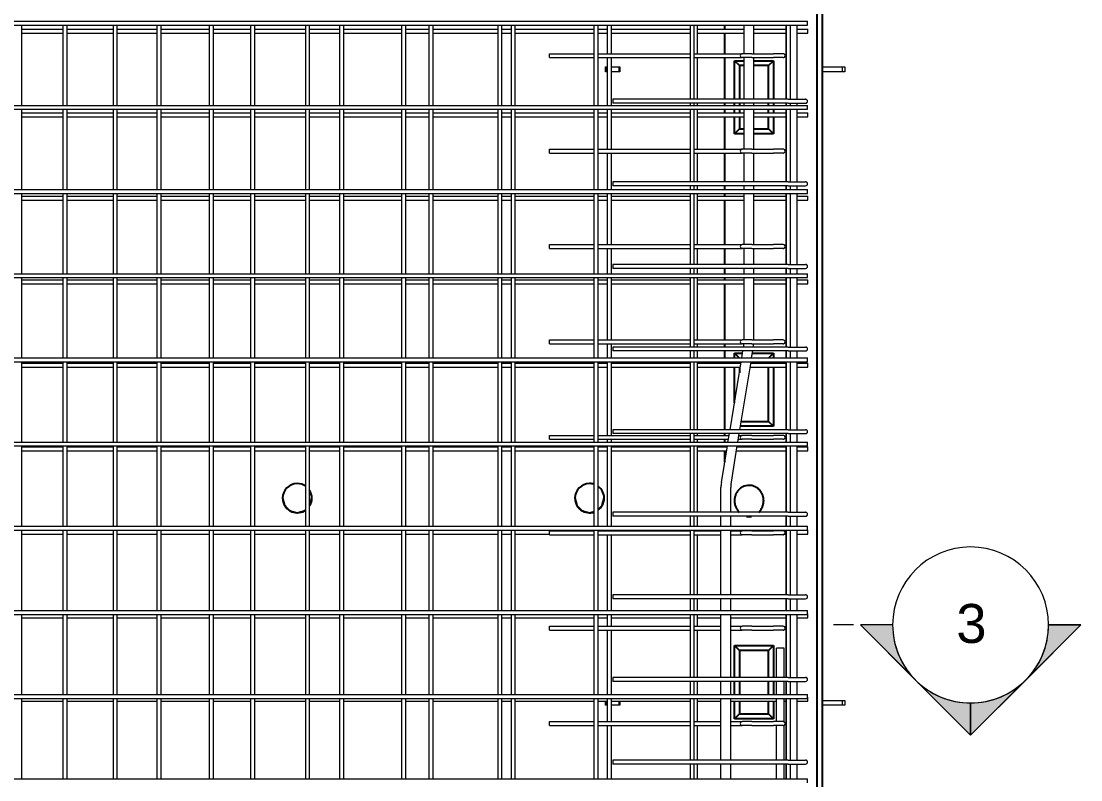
# Model space of a CAD drawing. Header units: millimetres. Extents: x 15382 to 36280, y -2060 to 13564.
# Drawn here: x 18820 to 20996, y -823 to 734 of the extents above; entities that cross this region are included whole.
import ezdxf

# ---------------------------------------------------------------- set-up
doc = ezdxf.new("R2010")
doc.units = ezdxf.units.MM
for name, color, linetype, lineweight in [('A-GENM', 13, 'Continuous', 18), ('A-WALL', 113, 'Continuous', 25), ('G-ANNO-SYMB', 111, 'Continuous', 9), ('S-RBAR', 171, 'Continuous', 18)]:
    doc.layers.add(name, color=color, linetype=linetype, lineweight=lineweight)
doc.styles.add('Arial', font='arial.ttf', dxfattribs={"height": 80})

# ---------------------------------------------------------------- blocks, each defined once
blk = doc.blocks.new('RR spread anchor face based - RR-SA-3_0-200-1726827-Elevation Front 1')
at = {"layer": 'A-GENM'}
for p, q in [((20464.6, -660), (20506.1, -660)), ((20506.1, -670), (20464.6, -670)), ((20506.1, -660), (20511.1, -660)), ((20506.1, -670), (20506.1, -660)), ((20511.1, -670), (20506.1, -670)), ((20511.1, -660), (20511.1, -670))]:
    blk.add_line(p, q, dxfattribs=at)
blk = doc.blocks.new('RR spread anchor face based - RR-SA-2_5-200-V2-Elevation Front 1')
at = {"layer": 'A-GENM'}
for p, q in [((20019.6, -670), (20019.6, -661.6)), ((20022.1, -670), (20019.6, -670)), ((20022.1, -661.6), (20022.1, -670)), ((20024.2, -670), (20022.1, -670)), ((20047.1, -670), (20032.2, -670)), ((20047.1, -661.6), (20047.1, -670)), ((20049.6, -670), (20047.1, -670)), ((20049.6, -661.6), (20049.6, -670))]:
    blk.add_line(p, q, dxfattribs=at)
blk = doc.blocks.new('RR spread anchor face based - RR-SA-2_5-200-V6-Elevation Front 1')
at = {"layer": 'A-GENM'}
for p, q in [((20019.6, 640), (20022.1, 640)), ((20019.6, 630), (20019.6, 640)), ((20022.1, 640), (20024.2, 640)), ((20022.1, 640), (20022.1, 630)), ((20032.2, 640), (20047.1, 640)), ((20047.1, 640), (20049.6, 640)), ((20047.1, 640), (20047.1, 630)), ((20049.6, 640), (20049.6, 630)), ((20022.1, 630), (20019.6, 630)), ((20024.2, 630), (20022.1, 630)), ((20047.1, 630), (20032.2, 630)), ((20049.6, 630), (20047.1, 630))]:
    blk.add_line(p, q, dxfattribs=at)
blk = doc.blocks.new('Detail View - M_Section Head - Filled SHOP DWG-1002450-Elevation Front 1')
at = {"layer": 'G-ANNO-SYMB'}
h = blk.add_hatch(color=256, dxfattribs=at)
edge = h.paths.add_edge_path()
edge.add_line((20543, 3794.8), (20609.3, 3794.8))
edge.add_arc((20769.3, 3794.8), 160, 180, 225)
edge.add_line((20656.2, 3681.7), (20543, 3794.8))
h = blk.add_hatch(color=256, dxfattribs=at)
edge = h.paths.add_edge_path()
edge.add_line((20995.6, 3794.8), (20882.4, 3681.7))
edge.add_arc((20769.3, 3794.8), 160, 315, 360)
edge.add_line((20929.3, 3794.8), (20995.6, 3794.8))
h = blk.add_hatch(color=256, dxfattribs=at)
edge = h.paths.add_edge_path()
edge.add_line((20769.3, 3568.5), (20656.2, 3681.7))
edge.add_arc((20769.3, 3794.8), 160, 225, 270)
edge.add_line((20769.3, 3634.8), (20769.3, 3568.5))
h = blk.add_hatch(color=256, dxfattribs=at)
edge = h.paths.add_edge_path()
edge.add_line((20769.3, 3568.5), (20769.3, 3634.8))
edge.add_arc((20769.3, 3794.8), 160, 270, 315)
edge.add_line((20882.4, 3681.7), (20769.3, 3568.5))
for p, q in [((20769.3, 3568.5), (20543, 3794.8)), ((20609.3, 3794.8), (20543, 3794.8)), ((20543, 3794.8), (20656.2, 3681.7)), ((20609.3, 3794.8), (20543, 3794.8)), ((20769.3, 3568.5), (20995.6, 3794.8)), ((20882.4, 3681.7), (20995.6, 3794.8)), ((20929.3, 3794.8), (20995.6, 3794.8)), ((20995.6, 3794.8), (20929.3, 3794.8)), ((20656.2, 3681.7), (20769.3, 3568.5)), ((20769.3, 3568.5), (20882.4, 3681.7)), ((20769.3, 3634.8), (20769.3, 3568.5)), ((20769.3, 3568.5), (20769.3, 3634.8))]:
    blk.add_line(p, q, dxfattribs=at)
for start, end in [(360, 180), (180, 360), (180, 225), (315, 0), (225, 270), (270, 315)]:
    blk.add_arc((20769.3, 3794.8), 160, start, end, dxfattribs=at)

msp = doc.modelspace()

# ---------------------------------------------------------------- linework, layer by layer
at = {"layer": 'A-WALL'}
for p, q in [((20454.6, -1395), (20454.6, 3700)), ((20464.6, 3700), (20464.6, -1395)), ((20264.6, 717.1), (20264.6, 725.7)), ((20264.6, 667), (20264.6, 709.1)), ((20264.6, 573.5), (20264.6, 659)), ((20284.6, 573.5), (20284.6, 652.5)), ((20284.6, 652.5), (20304.2, 652.5)), ((20294.6, 642.5), (20284.6, 652.5)), ((20294.6, 642.5), (20294.6, 573.5)), ((20304.2, 642.5), (20294.6, 642.5)), ((20324.2, 652.5), (20364.6, 652.5)), ((20354.6, 642.5), (20324.2, 642.5)), ((20354.6, 642.5), (20364.6, 652.5)), ((20354.6, 573.5), (20354.6, 642.5)), ((20364.6, 652.5), (20364.6, 573.5)), ((20264.6, 561), (20264.6, 565.5)), ((20264.6, 545.8), (20264.6, 553)), ((20284.6, 561), (20284.6, 565.5)), ((20284.6, 545.8), (20284.6, 553)), ((20294.6, 565.5), (20294.6, 561)), ((20294.6, 553), (20294.6, 545.8)), ((20354.6, 561), (20354.6, 565.5)), ((20354.6, 545.8), (20354.6, 553)), ((20364.6, 565.5), (20364.6, 561)), ((20364.6, 553), (20364.6, 545.8)), ((20264.6, 471.2), (20264.6, 537.8)), ((20284.6, 502.5), (20284.6, 537.8)), ((20294.6, 537.8), (20294.6, 512.5)), ((20354.6, 512.5), (20354.6, 537.8)), ((20364.6, 537.8), (20364.6, 502.5)), ((20284.6, 502.5), (20294.6, 512.5)), ((20304.2, 502.5), (20284.6, 502.5)), ((20294.6, 512.5), (20304.2, 512.5)), ((20324.2, 512.5), (20354.6, 512.5)), ((20364.6, 502.5), (20324.2, 502.5)), ((20354.6, 512.5), (20364.6, 502.5)), ((20264.6, 404), (20264.6, 463.2)), ((20264.6, 388.2), (20264.6, 396)), ((20264.6, 374.4), (20264.6, 380.2)), ((20264.6, 275.4), (20264.6, 366.4)), ((20264.6, 234.5), (20264.6, 267.4)), ((20264.6, 215.5), (20264.6, 226.5)), ((20264.6, 203.1), (20264.6, 207.5)), ((20264.6, 79.6), (20264.6, 195.1)), ((20264.6, 65), (20264.6, 71.6)), ((20264.6, 42.8), (20264.6, 57)), ((20284.6, 42.8), (20284.6, 52.5)), ((20284.6, 52.5), (20301.2, 52.5)), ((20294.3, 42.8), (20284.6, 52.5)), ((20321.5, 52.5), (20364.6, 52.5)), ((20354.9, 42.8), (20364.6, 52.5)), ((20364.6, 52.5), (20364.6, 42.8)), ((20264.6, 31.8), (20264.6, 34.8)), ((20264.6, -104.5), (20264.6, 23.8)), ((20284.6, 31.8), (20284.6, 34.8)), ((20284.6, -49.1), (20284.6, 23.8)), ((20294.6, 34.8), (20294.6, 31.8)), ((20294.6, 23.8), (20294.6, 11.9)), ((20354.6, 31.8), (20354.6, 34.8)), ((20354.6, -87.5), (20354.6, 23.8)), ((20364.6, 34.8), (20364.6, 31.8)), ((20364.6, 23.8), (20364.6, -97.5)), ((20364.6, -97.5), (20296.9, -97.5)), ((20298.5, -87.5), (20354.6, -87.5)), ((20354.6, -87.5), (20364.6, -97.5)), ((20264.6, -116.2), (20264.6, -112.5)), ((20264.6, -129.9), (20264.6, -124.2)), ((20264.6, -139.6), (20264.6, -137.9)), ((20264.6, -171.2), (20264.6, -147.6)), ((19987.1, -275), (19996.6, -272.4)), ((20284.6, -613), (20284.6, -547.5)), ((20284.6, -547.5), (20364.6, -547.5)), ((20294.6, -557.5), (20284.6, -547.5)), ((20294.6, -557.5), (20294.6, -613)), ((20354.6, -557.5), (20294.6, -557.5)), ((20354.6, -557.5), (20364.6, -547.5)), ((20354.6, -613), (20354.6, -557.5)), ((20364.6, -547.5), (20364.6, -613)), ((20284.6, -648.1), (20284.6, -621)), ((20294.6, -621), (20294.6, -648.1)), ((20354.6, -648.1), (20354.6, -621)), ((20364.6, -621), (20364.6, -648.1)), ((20284.6, -697.5), (20284.6, -661.6)), ((20294.6, -661.6), (20294.6, -687.5)), ((20354.6, -687.5), (20354.6, -661.6)), ((20364.6, -661.6), (20364.6, -697.5)), ((20284.6, -697.5), (20294.6, -687.5)), ((20294.6, -687.5), (20354.6, -687.5)), ((20354.6, -687.5), (20364.6, -697.5)), ((20364.6, -697.5), (20284.6, -697.5))]:
    msp.add_line(p, q, dxfattribs=at)
at = {"layer": 'A-WALL', "flags": 128}
for points in [[(19357.1, -245), (19361.1, -260), (19372.1, -271), (19387.1, -275)], [(19412.4, -260.6), (19413.1, -259.9), (19417.1, -245)], [(19957.1, -245), (19961.1, -260), (19972.1, -271), (19987.1, -275)], [(20004.6, -268.4), (20013.1, -259.9), (20017.1, -245)], [(19387.1, -275), (19402.1, -271), (19404.4, -268.7)]]:
    msp.add_lwpolyline(points, dxfattribs=at)
at = {"layer": 'A-WALL'}
for centre, start, end in [((19387.1, -245), 90, 180), ((19387.1, -245), 54.3783, 90), ((19987.1, -245), 90, 180), ((19987.1, -245), 71.25, 90), ((19387.1, -245), 360, 32.052), ((19987.1, -245), 0, 53.7872), ((19387.1, -245), 180.4246, 209.7233), ((19387.1, -245), 210.813, 239.6231), ((19387.1, -245), 327.948, 329.6241), ((19387.1, -245), 330.719, 359.5722), ((19987.1, -245), 180.4246, 209.7233), ((19987.1, -245), 210.813, 239.6231), ((19987.1, -245), 306.2128, 329.6241), ((19987.1, -245), 330.719, 359.5722), ((19387.1, -245), 241.0171, 269.268), ((19387.1, -245), 270.7209, 299.4239), ((19387.1, -245), 300.812, 305.6217), ((19987.1, -245), 241.0171, 269.268), ((19987.1, -245), 270.7209, 288.75)]:
    msp.add_arc(centre, 30, start, end, dxfattribs=at)
for points, knots in [([(20314.6, -218.8), (20309.9, -218.9), (20303.4, -220.4), (20296.6, -224.8), (20293.4, -227.8), (20291.1, -230.4), (20289.2, -233.3), (20287.1, -237.1), (20285.6, -241.5), (20284.8, -245.9), (20284.5, -249.3), (20284.6, -252.7), (20285.1, -256.7), (20286.3, -261.3), (20288.1, -265.5), (20289.9, -268.6), (20291.5, -270.9), (20293, -272.7), (20293.9, -273.7), (20294.3, -274.1)], [-1, -1, -1, -1, -0.8611111, -0.7916667, -0.7569444, -0.7222222, -0.6875, -0.6527778, -0.5833333, -0.5486111, -0.5138889, -0.4791667, -0.4444444, -0.3888889, -0.3333333, -0.3055556, -0.2777778, -0.25, -0.233501, -0.233501, -0.233501, -0.233501]), ([(20334.8, -274.1), (20335.1, -273.9), (20336, -272.9), (20337.7, -270.9), (20339.6, -268), (20341.7, -264.1), (20343.3, -259.8), (20344.2, -255.4), (20344.6, -252), (20344.6, -248.6), (20344.3, -245.5), (20343.7, -242.6), (20343, -240), (20342.1, -237.4), (20340.9, -235), (20339.6, -232.7), (20338, -230.4), (20336.2, -228.3), (20334.3, -226.5), (20332.3, -224.8), (20329.2, -222.7), (20325.2, -220.6), (20320.1, -219.2), (20316.5, -218.8), (20314.6, -218.8)], [-0.766499, -0.766499, -0.766499, -0.766499, -0.7569444, -0.7222222, -0.6875, -0.6527778, -0.5833333, -0.5486111, -0.5138889, -0.4791667, -0.4444444, -0.4166667, -0.3888889, -0.3611111, -0.3333333, -0.3055556, -0.2777778, -0.25, -0.2222222, -0.1944444, -0.1666667, -0.1111111, -0.0555556, 0, 0, 0, 0])]:
    msp.add_open_spline(points, degree=3, knots=knots, dxfattribs=at)
for points in [[(20309.4, -282.5), (20311, -282.8), (20312.8, -283), (20314.6, -283)], [(20314.6, -283), (20316.4, -283), (20318.1, -282.8), (20319.8, -282.5)]]:
    msp.add_open_spline(points, degree=3, dxfattribs=at)
at = {"layer": 'G-ANNO-SYMB'}
msp.add_line((20529.3, -505.2), (20487.6, -505.2), dxfattribs=at)
at = {"layer": 'S-RBAR'}
for p, q in [((18380.1, 733.7), (20434.6, 733.7)), ((18380.1, 725.7), (20434.6, 725.7)), ((18821.7, 561), (18821.7, 725.7)), ((18906.7, 561), (18906.7, 725.7)), ((18914.7, 561), (18914.7, 725.7)), ((19009.6, 561), (19009.6, 725.7)), ((19017.6, 561), (19017.6, 725.7)), ((19099.8, 561), (19099.8, 725.7)), ((19107.8, 561), (19107.8, 725.7)), ((19207, 561), (19207, 725.7)), ((19215, 561), (19215, 725.7)), ((19291.7, 561), (19291.7, 725.7)), ((19299.7, 561), (19299.7, 725.7)), ((19404.4, 561), (19404.4, 725.7)), ((19412.4, 561), (19412.4, 725.7)), ((19474.8, 561), (19474.8, 725.7)), ((19482.8, 561), (19482.8, 725.7)), ((19601.8, 561), (19601.8, 725.7)), ((19609.8, 561), (19609.8, 725.7)), ((19657.9, 561), (19657.9, 725.7)), ((19665.9, 561), (19665.9, 725.7)), ((19799.2, 561), (19799.2, 725.7)), ((19807.2, 561), (19807.2, 725.7)), ((19826.7, 561), (19826.7, 725.7)), ((19834.7, 561), (19834.7, 725.7)), ((19996.6, 561), (19996.6, 725.7)), ((20004.6, 561), (20004.6, 725.7)), ((20024.2, 667), (20024.2, 725.7)), ((20032.2, 667), (20032.2, 725.7)), ((20194.1, 573.5), (20194.1, 725.7)), ((20202.1, 573.5), (20202.1, 725.7)), ((20209, 667), (20209, 725.7)), ((20304.2, 667), (20304.2, 725.7)), ((20324.2, 667), (20324.2, 725.7)), ((20390.4, 573.5), (20390.4, 725.7)), ((20391.5, 573.5), (20391.5, 725.7)), ((20399.5, 573.5), (20399.5, 725.7)), ((20413.2, 573.5), (20413.2, 725.7)), ((20434.6, 725.7), (20434.6, 733.7)), ((18821.7, 717.1), (18906.7, 717.1)), ((18821.7, 709.1), (18906.7, 709.1)), ((18914.7, 717.1), (19009.6, 717.1)), ((18914.7, 709.1), (19009.6, 709.1)), ((19017.6, 717.1), (19099.8, 717.1)), ((19017.6, 709.1), (19099.8, 709.1)), ((19107.8, 717.1), (19207, 717.1)), ((19107.8, 709.1), (19207, 709.1)), ((19215, 717.1), (19291.7, 717.1)), ((19215, 709.1), (19291.7, 709.1)), ((19299.7, 717.1), (19404.4, 717.1)), ((19299.7, 709.1), (19404.4, 709.1)), ((19412.4, 717.1), (19474.8, 717.1)), ((19412.4, 709.1), (19474.8, 709.1)), ((19482.8, 717.1), (19601.8, 717.1)), ((19482.8, 709.1), (19601.8, 709.1)), ((19609.8, 717.1), (19657.9, 717.1)), ((19609.8, 709.1), (19657.9, 709.1)), ((19665.9, 717.1), (19799.2, 717.1)), ((19665.9, 709.1), (19799.2, 709.1)), ((19807.2, 717.1), (19826.7, 717.1)), ((19807.2, 709.1), (19826.7, 709.1)), ((19834.7, 717.1), (19996.6, 717.1)), ((19834.7, 709.1), (19996.6, 709.1)), ((20004.6, 717.1), (20024.2, 717.1)), ((20004.6, 709.1), (20024.2, 709.1)), ((20032.2, 717.1), (20194.1, 717.1)), ((20032.2, 709.1), (20194.1, 709.1)), ((20209, 717.1), (20304.2, 717.1)), ((20209, 709.1), (20304.2, 709.1)), ((20324.2, 717.1), (20390.4, 717.1)), ((20324.2, 709.1), (20390.4, 709.1)), ((20413.2, 717.1), (20435.5, 717.1)), ((20413.2, 709.1), (20435.5, 709.1)), ((20435.5, 709.1), (20435.5, 717.1)), ((19904.6, 667), (19996.6, 667)), ((19904.6, 659), (19904.6, 667)), ((19904.6, 659), (19996.6, 659)), ((20004.6, 667), (20194.1, 667)), ((20004.6, 659), (20194.1, 659)), ((20024.2, 561), (20024.2, 659)), ((20032.2, 561), (20032.2, 659)), ((20202.1, 667), (20280.6, 667)), ((20202.1, 659), (20280.6, 659)), ((20209, 573.5), (20209, 659)), ((20280.6, 667), (20300.6, 667)), ((20280.6, 659), (20300.6, 659)), ((20320.6, 667), (20300.6, 667)), ((20320.6, 659), (20300.6, 659)), ((20304.2, 573.5), (20304.2, 659)), ((20320.6, 667), (20364.6, 667)), ((20320.6, 659), (20364.6, 659)), ((20324.2, 573.5), (20324.2, 659)), ((20384.6, 667), (20364.6, 667)), ((20384.6, 659), (20364.6, 659)), ((20394.6, 573.5), (20034.6, 573.5)), ((20034.6, 573.5), (20034.6, 565.5)), ((20394.6, 573.5), (20430.6, 573.5)), ((18380.1, 561), (20434.6, 561)), ((18380.1, 553), (20434.6, 553)), ((18821.7, 388.2), (18821.7, 553)), ((18821.7, 545.8), (18906.7, 545.8)), ((18906.7, 388.2), (18906.7, 553)), ((18914.7, 388.2), (18914.7, 553)), ((18914.7, 545.8), (19009.6, 545.8)), ((19009.6, 388.2), (19009.6, 553)), ((19017.6, 388.2), (19017.6, 553)), ((19017.6, 545.8), (19099.8, 545.8)), ((19099.8, 388.2), (19099.8, 553)), ((19107.8, 388.2), (19107.8, 553)), ((19107.8, 545.8), (19207, 545.8)), ((19207, 388.2), (19207, 553)), ((19215, 388.2), (19215, 553)), ((19215, 545.8), (19291.7, 545.8)), ((19291.7, 388.2), (19291.7, 553)), ((19299.7, 388.2), (19299.7, 553)), ((19299.7, 545.8), (19404.4, 545.8)), ((19404.4, 388.2), (19404.4, 553)), ((19412.4, 388.2), (19412.4, 553)), ((19412.4, 545.8), (19474.8, 545.8)), ((19474.8, 388.2), (19474.8, 553)), ((19482.8, 388.2), (19482.8, 553)), ((19482.8, 545.8), (19601.8, 545.8)), ((19601.8, 388.2), (19601.8, 553)), ((19609.8, 388.2), (19609.8, 553)), ((19609.8, 545.8), (19657.9, 545.8)), ((19657.9, 388.2), (19657.9, 553)), ((19665.9, 388.2), (19665.9, 553)), ((19665.9, 545.8), (19799.2, 545.8)), ((19799.2, 388.2), (19799.2, 553)), ((19807.2, 388.2), (19807.2, 553)), ((19807.2, 545.8), (19826.7, 545.8)), ((19826.7, 388.2), (19826.7, 553)), ((19834.7, 388.2), (19834.7, 553)), ((19834.7, 545.8), (19996.6, 545.8)), ((19996.6, 388.2), (19996.6, 553)), ((20004.6, 388.2), (20004.6, 553)), ((20004.6, 545.8), (20024.2, 545.8)), ((20024.2, 471.2), (20024.2, 553)), ((20032.2, 471.2), (20032.2, 553)), ((20032.2, 545.8), (20194.1, 545.8)), ((20394.6, 565.5), (20034.6, 565.5)), ((20194.1, 561), (20194.1, 565.5)), ((20194.1, 404), (20194.1, 553)), ((20202.1, 561), (20202.1, 565.5)), ((20202.1, 404), (20202.1, 553)), ((20209, 561), (20209, 565.5)), ((20209, 471.2), (20209, 553)), ((20209, 545.8), (20304.2, 545.8)), ((20304.2, 561), (20304.2, 565.5)), ((20304.2, 471.2), (20304.2, 553)), ((20324.2, 561), (20324.2, 565.5)), ((20324.2, 471.2), (20324.2, 553)), ((20324.2, 545.8), (20390.4, 545.8)), ((20390.4, 561), (20390.4, 565.5)), ((20390.4, 404), (20390.4, 553)), ((20391.5, 561), (20391.5, 565.5)), ((20391.5, 404), (20391.5, 553)), ((20394.6, 565.5), (20430.6, 565.5)), ((20399.5, 561), (20399.5, 565.5)), ((20399.5, 404), (20399.5, 553)), ((20413.2, 561), (20413.2, 565.5)), ((20413.2, 404), (20413.2, 553)), ((20413.2, 545.8), (20435.5, 545.8)), ((20434.6, 553), (20434.6, 561)), ((20435.5, 537.8), (20435.5, 545.8)), ((18821.7, 537.8), (18906.7, 537.8)), ((18914.7, 537.8), (19009.6, 537.8)), ((19017.6, 537.8), (19099.8, 537.8)), ((19107.8, 537.8), (19207, 537.8)), ((19215, 537.8), (19291.7, 537.8)), ((19299.7, 537.8), (19404.4, 537.8)), ((19412.4, 537.8), (19474.8, 537.8)), ((19482.8, 537.8), (19601.8, 537.8)), ((19609.8, 537.8), (19657.9, 537.8)), ((19665.9, 537.8), (19799.2, 537.8)), ((19807.2, 537.8), (19826.7, 537.8)), ((19834.7, 537.8), (19996.6, 537.8)), ((20004.6, 537.8), (20024.2, 537.8)), ((20032.2, 537.8), (20194.1, 537.8)), ((20209, 537.8), (20304.2, 537.8)), ((20324.2, 537.8), (20390.4, 537.8)), ((20413.2, 537.8), (20435.5, 537.8)), ((19904.6, 471.2), (19996.6, 471.2)), ((19904.6, 463.2), (19904.6, 471.2)), ((19904.6, 463.2), (19996.6, 463.2)), ((20004.6, 471.2), (20194.1, 471.2)), ((20004.6, 463.2), (20194.1, 463.2)), ((20024.2, 388.2), (20024.2, 463.2)), ((20032.2, 388.2), (20032.2, 463.2)), ((20202.1, 471.2), (20280.6, 471.2)), ((20202.1, 463.2), (20280.6, 463.2)), ((20209, 404), (20209, 463.2)), ((20280.6, 471.2), (20300.6, 471.2)), ((20280.6, 463.2), (20300.6, 463.2)), ((20320.6, 471.2), (20300.6, 471.2)), ((20320.6, 463.2), (20300.6, 463.2)), ((20304.2, 404), (20304.2, 463.2)), ((20320.6, 471.2), (20364.6, 471.2)), ((20320.6, 463.2), (20364.6, 463.2)), ((20324.2, 404), (20324.2, 463.2)), ((20384.6, 471.2), (20364.6, 471.2)), ((20384.6, 463.2), (20364.6, 463.2)), ((20394.6, 404), (20034.6, 404)), ((20034.6, 404), (20034.6, 396)), ((20394.6, 396), (20034.6, 396)), ((20194.1, 388.2), (20194.1, 396)), ((20202.1, 388.2), (20202.1, 396)), ((20209, 388.2), (20209, 396)), ((20304.2, 388.2), (20304.2, 396)), ((20324.2, 388.2), (20324.2, 396)), ((20390.4, 388.2), (20390.4, 396)), ((20391.5, 388.2), (20391.5, 396)), ((20394.6, 404), (20430.6, 404)), ((20394.6, 396), (20430.6, 396)), ((20399.5, 388.2), (20399.5, 396)), ((20413.2, 388.2), (20413.2, 396)), ((18380.1, 388.2), (20434.6, 388.2)), ((18380.1, 380.2), (20434.6, 380.2)), ((18821.7, 215.5), (18821.7, 380.2)), ((18821.7, 374.4), (18906.7, 374.4)), ((18906.7, 215.5), (18906.7, 380.2)), ((18914.7, 215.5), (18914.7, 380.2)), ((18914.7, 374.4), (19009.6, 374.4)), ((19009.6, 215.5), (19009.6, 380.2)), ((19017.6, 215.5), (19017.6, 380.2)), ((19017.6, 374.4), (19099.8, 374.4)), ((19099.8, 215.5), (19099.8, 380.2)), ((19107.8, 215.5), (19107.8, 380.2)), ((19107.8, 374.4), (19207, 374.4)), ((19207, 215.5), (19207, 380.2)), ((19215, 215.5), (19215, 380.2)), ((19215, 374.4), (19291.7, 374.4)), ((19291.7, 215.5), (19291.7, 380.2)), ((19299.7, 215.5), (19299.7, 380.2)), ((19299.7, 374.4), (19404.4, 374.4)), ((19404.4, 215.5), (19404.4, 380.2)), ((19412.4, 215.5), (19412.4, 380.2)), ((19412.4, 374.4), (19474.8, 374.4)), ((19474.8, 215.5), (19474.8, 380.2)), ((19482.8, 215.5), (19482.8, 380.2)), ((19482.8, 374.4), (19601.8, 374.4)), ((19601.8, 215.5), (19601.8, 380.2)), ((19609.8, 215.5), (19609.8, 380.2)), ((19609.8, 374.4), (19657.9, 374.4)), ((19657.9, 215.5), (19657.9, 380.2)), ((19665.9, 215.5), (19665.9, 380.2)), ((19665.9, 374.4), (19799.2, 374.4)), ((19799.2, 215.5), (19799.2, 380.2)), ((19807.2, 215.5), (19807.2, 380.2)), ((19807.2, 374.4), (19826.7, 374.4)), ((19826.7, 215.5), (19826.7, 380.2)), ((19834.7, 215.5), (19834.7, 380.2)), ((19834.7, 374.4), (19996.6, 374.4)), ((19996.6, 215.5), (19996.6, 380.2)), ((20004.6, 215.5), (20004.6, 380.2)), ((20004.6, 374.4), (20024.2, 374.4)), ((20024.2, 275.4), (20024.2, 380.2)), ((20032.2, 275.4), (20032.2, 380.2)), ((20032.2, 374.4), (20194.1, 374.4)), ((20194.1, 234.5), (20194.1, 380.2)), ((20202.1, 234.5), (20202.1, 380.2)), ((20209, 275.4), (20209, 380.2)), ((20209, 374.4), (20304.2, 374.4)), ((20304.2, 275.4), (20304.2, 380.2)), ((20324.2, 275.4), (20324.2, 380.2)), ((20324.2, 374.4), (20390.4, 374.4)), ((20390.4, 234.5), (20390.4, 380.2)), ((20391.5, 234.5), (20391.5, 380.2)), ((20399.5, 234.5), (20399.5, 380.2)), ((20413.2, 234.5), (20413.2, 380.2)), ((20413.2, 374.4), (20435.5, 374.4)), ((20434.6, 380.2), (20434.6, 388.2)), ((20435.5, 366.4), (20435.5, 374.4)), ((18821.7, 366.4), (18906.7, 366.4)), ((18914.7, 366.4), (19009.6, 366.4)), ((19017.6, 366.4), (19099.8, 366.4)), ((19107.8, 366.4), (19207, 366.4)), ((19215, 366.4), (19291.7, 366.4)), ((19299.7, 366.4), (19404.4, 366.4)), ((19412.4, 366.4), (19474.8, 366.4)), ((19482.8, 366.4), (19601.8, 366.4)), ((19609.8, 366.4), (19657.9, 366.4)), ((19665.9, 366.4), (19799.2, 366.4)), ((19807.2, 366.4), (19826.7, 366.4)), ((19834.7, 366.4), (19996.6, 366.4)), ((20004.6, 366.4), (20024.2, 366.4)), ((20032.2, 366.4), (20194.1, 366.4)), ((20209, 366.4), (20304.2, 366.4)), ((20324.2, 366.4), (20390.4, 366.4)), ((20413.2, 366.4), (20435.5, 366.4)), ((19904.6, 275.4), (19996.6, 275.4)), ((19904.6, 267.4), (19904.6, 275.4)), ((19904.6, 267.4), (19996.6, 267.4)), ((20004.6, 275.4), (20194.1, 275.4)), ((20004.6, 267.4), (20194.1, 267.4)), ((20024.2, 215.5), (20024.2, 267.4)), ((20032.2, 215.5), (20032.2, 267.4)), ((20202.1, 275.4), (20280.6, 275.4)), ((20202.1, 267.4), (20280.6, 267.4)), ((20209, 234.5), (20209, 267.4)), ((20280.6, 275.4), (20300.6, 275.4)), ((20280.6, 267.4), (20300.6, 267.4)), ((20320.6, 275.4), (20300.6, 275.4)), ((20320.6, 267.4), (20300.6, 267.4)), ((20304.2, 234.5), (20304.2, 267.4)), ((20320.6, 275.4), (20364.6, 275.4)), ((20320.6, 267.4), (20364.6, 267.4)), ((20324.2, 234.5), (20324.2, 267.4)), ((20384.6, 275.4), (20364.6, 275.4)), ((20384.6, 267.4), (20364.6, 267.4)), ((20394.6, 234.5), (20034.6, 234.5)), ((20034.6, 234.5), (20034.6, 226.5)), ((20394.6, 226.5), (20034.6, 226.5)), ((20194.1, 215.5), (20194.1, 226.5)), ((20202.1, 215.5), (20202.1, 226.5)), ((20209, 215.5), (20209, 226.5)), ((20304.2, 215.5), (20304.2, 226.5)), ((20324.2, 215.5), (20324.2, 226.5)), ((20390.4, 215.5), (20390.4, 226.5)), ((20391.5, 215.5), (20391.5, 226.5)), ((20394.6, 234.5), (20430.6, 234.5)), ((20394.6, 226.5), (20430.6, 226.5)), ((20399.5, 215.5), (20399.5, 226.5)), ((20413.2, 215.5), (20413.2, 226.5)), ((18380.1, 215.5), (20434.6, 215.5)), ((18380.1, 207.5), (20434.6, 207.5)), ((18821.7, 42.8), (18821.7, 207.5)), ((18821.7, 203.1), (18906.7, 203.1)), ((18906.7, 42.8), (18906.7, 207.5)), ((18914.7, 42.8), (18914.7, 207.5)), ((18914.7, 203.1), (19009.6, 203.1)), ((19009.6, 42.8), (19009.6, 207.5)), ((19017.6, 42.8), (19017.6, 207.5)), ((19017.6, 203.1), (19099.8, 203.1)), ((19099.8, 42.8), (19099.8, 207.5)), ((19107.8, 42.8), (19107.8, 207.5)), ((19107.8, 203.1), (19207, 203.1)), ((19207, 42.8), (19207, 207.5)), ((19215, 42.8), (19215, 207.5)), ((19215, 203.1), (19291.7, 203.1)), ((19291.7, 42.8), (19291.7, 207.5)), ((19299.7, 42.8), (19299.7, 207.5)), ((19299.7, 203.1), (19404.4, 203.1)), ((19404.4, 42.8), (19404.4, 207.5)), ((19412.4, 42.8), (19412.4, 207.5)), ((19412.4, 203.1), (19474.8, 203.1)), ((19474.8, 42.8), (19474.8, 207.5)), ((19482.8, 42.8), (19482.8, 207.5)), ((19482.8, 203.1), (19601.8, 203.1)), ((19601.8, 42.8), (19601.8, 207.5)), ((19609.8, 42.8), (19609.8, 207.5)), ((19609.8, 203.1), (19657.9, 203.1)), ((19657.9, 42.8), (19657.9, 207.5)), ((19665.9, 42.8), (19665.9, 207.5)), ((19665.9, 203.1), (19799.2, 203.1)), ((19799.2, 42.8), (19799.2, 207.5)), ((19807.2, 42.8), (19807.2, 207.5)), ((19807.2, 203.1), (19826.7, 203.1)), ((19826.7, 42.8), (19826.7, 207.5)), ((19834.7, 42.8), (19834.7, 207.5)), ((19834.7, 203.1), (19996.6, 203.1)), ((19996.6, 42.8), (19996.6, 207.5)), ((20004.6, 42.8), (20004.6, 207.5)), ((20004.6, 203.1), (20024.2, 203.1)), ((20024.2, 79.6), (20024.2, 207.5)), ((20032.2, 79.6), (20032.2, 207.5)), ((20032.2, 203.1), (20194.1, 203.1)), ((20194.1, 65), (20194.1, 207.5)), ((20202.1, 65), (20202.1, 207.5)), ((20209, 79.6), (20209, 207.5)), ((20209, 203.1), (20304.2, 203.1)), ((20304.2, 79.6), (20304.2, 207.5)), ((20324.2, 79.6), (20324.2, 207.5)), ((20324.2, 203.1), (20390.4, 203.1)), ((20390.4, 65), (20390.4, 207.5)), ((20391.5, 65), (20391.5, 207.5)), ((20399.5, 65), (20399.5, 207.5)), ((20413.2, 65), (20413.2, 207.5)), ((20413.2, 203.1), (20435.5, 203.1)), ((20434.6, 207.5), (20434.6, 215.5)), ((20435.5, 195.1), (20435.5, 203.1)), ((18821.7, 195.1), (18906.7, 195.1)), ((18914.7, 195.1), (19009.6, 195.1)), ((19017.6, 195.1), (19099.8, 195.1)), ((19107.8, 195.1), (19207, 195.1)), ((19215, 195.1), (19291.7, 195.1)), ((19299.7, 195.1), (19404.4, 195.1)), ((19412.4, 195.1), (19474.8, 195.1)), ((19482.8, 195.1), (19601.8, 195.1)), ((19609.8, 195.1), (19657.9, 195.1)), ((19665.9, 195.1), (19799.2, 195.1)), ((19807.2, 195.1), (19826.7, 195.1)), ((19834.7, 195.1), (19996.6, 195.1)), ((20004.6, 195.1), (20024.2, 195.1)), ((20032.2, 195.1), (20194.1, 195.1)), ((20209, 195.1), (20304.2, 195.1)), ((20324.2, 195.1), (20390.4, 195.1)), ((20413.2, 195.1), (20435.5, 195.1)), ((19904.6, 79.6), (19996.6, 79.6)), ((19904.6, 71.6), (19904.6, 79.6)), ((19904.6, 71.6), (19996.6, 71.6)), ((20004.6, 79.6), (20194.1, 79.6)), ((20004.6, 71.6), (20194.1, 71.6)), ((20024.2, 42.8), (20024.2, 71.6)), ((20032.2, 42.8), (20032.2, 71.6)), ((20202.1, 79.6), (20280.6, 79.6)), ((20202.1, 71.6), (20280.6, 71.6)), ((20209, 65), (20209, 71.6)), ((20280.6, 79.6), (20300.6, 79.6)), ((20280.6, 71.6), (20300.6, 71.6)), ((20320.6, 79.6), (20300.6, 79.6)), ((20320.6, 71.6), (20300.6, 71.6)), ((20303.3, 65), (20303.6, 66.9)), ((20320.6, 79.6), (20364.6, 79.6)), ((20320.6, 71.6), (20364.6, 71.6)), ((20384.6, 79.6), (20364.6, 79.6)), ((20384.6, 71.6), (20364.6, 71.6)), ((20394.6, 65), (20034.6, 65)), ((20034.6, 65), (20034.6, 57)), ((20394.6, 57), (20034.6, 57)), ((20194.1, 42.8), (20194.1, 57)), ((20202.1, 42.8), (20202.1, 57)), ((20209, 42.8), (20209, 57)), ((20299.6, 42.8), (20302, 57)), ((20319.9, 42.8), (20322.2, 57)), ((20390.4, 42.8), (20390.4, 57)), ((20391.5, 42.8), (20391.5, 57)), ((20394.6, 65), (20430.6, 65)), ((20394.6, 57), (20430.6, 57)), ((20399.5, 42.8), (20399.5, 57)), ((20413.2, 42.8), (20413.2, 57)), ((18380.1, 42.8), (20434.6, 42.8)), ((18380.1, 34.8), (20434.6, 34.8)), ((18821.7, -129.9), (18821.7, 34.8)), ((18821.7, 31.8), (18906.7, 31.8)), ((18821.7, 23.8), (18906.7, 23.8)), ((18906.7, -129.9), (18906.7, 34.8)), ((18914.7, -129.9), (18914.7, 34.8)), ((18914.7, 31.8), (19009.6, 31.8)), ((18914.7, 23.8), (19009.6, 23.8)), ((19009.6, -129.9), (19009.6, 34.8)), ((19017.6, -129.9), (19017.6, 34.8)), ((19017.6, 31.8), (19099.8, 31.8)), ((19017.6, 23.8), (19099.8, 23.8)), ((19099.8, -129.9), (19099.8, 34.8)), ((19107.8, -129.9), (19107.8, 34.8)), ((19107.8, 31.8), (19207, 31.8)), ((19107.8, 23.8), (19207, 23.8)), ((19207, -129.9), (19207, 34.8)), ((19215, -129.9), (19215, 34.8)), ((19215, 31.8), (19291.7, 31.8)), ((19215, 23.8), (19291.7, 23.8)), ((19291.7, -129.9), (19291.7, 34.8)), ((19299.7, -129.9), (19299.7, 34.8)), ((19299.7, 31.8), (19404.4, 31.8)), ((19299.7, 23.8), (19404.4, 23.8)), ((19404.4, -129.9), (19404.4, 34.8)), ((19412.4, -129.9), (19412.4, 34.8)), ((19412.4, 31.8), (19474.8, 31.8)), ((19412.4, 23.8), (19474.8, 23.8)), ((19474.8, -129.9), (19474.8, 34.8)), ((19482.8, -129.9), (19482.8, 34.8)), ((19482.8, 31.8), (19601.8, 31.8)), ((19482.8, 23.8), (19601.8, 23.8)), ((19601.8, -129.9), (19601.8, 34.8)), ((19609.8, -129.9), (19609.8, 34.8)), ((19609.8, 31.8), (19657.9, 31.8)), ((19609.8, 23.8), (19657.9, 23.8)), ((19657.9, -129.9), (19657.9, 34.8)), ((19665.9, -129.9), (19665.9, 34.8)), ((19665.9, 31.8), (19799.2, 31.8)), ((19665.9, 23.8), (19799.2, 23.8)), ((19799.2, -129.9), (19799.2, 34.8)), ((19807.2, -129.9), (19807.2, 34.8)), ((19807.2, 31.8), (19826.7, 31.8)), ((19807.2, 23.8), (19826.7, 23.8)), ((19826.7, -129.9), (19826.7, 34.8)), ((19834.7, -129.9), (19834.7, 34.8)), ((19834.7, 31.8), (19996.6, 31.8)), ((19834.7, 23.8), (19996.6, 23.8)), ((19996.6, -129.9), (19996.6, 34.8)), ((20004.6, -129.9), (20004.6, 34.8)), ((20004.6, 31.8), (20024.2, 31.8)), ((20004.6, 23.8), (20024.2, 23.8)), ((20024.2, -116.2), (20024.2, 34.8)), ((20032.2, -116.2), (20032.2, 34.8)), ((20032.2, 31.8), (20194.1, 31.8)), ((20032.2, 23.8), (20194.1, 23.8)), ((20194.1, -104.5), (20194.1, 34.8)), ((20202.1, -104.5), (20202.1, 34.8)), ((20209, -104.5), (20209, 34.8)), ((20209, 31.8), (20297.8, 31.8)), ((20209, 23.8), (20296.5, 23.8)), ((20275.5, -104.5), (20298.3, 34.8)), ((20295.8, -104.5), (20318.6, 34.8)), ((20316.8, 23.8), (20390.4, 23.8)), ((20318.1, 31.8), (20390.4, 31.8)), ((20390.4, -104.5), (20390.4, 34.8)), ((20391.5, -104.5), (20391.5, 34.8)), ((20399.5, -104.5), (20399.5, 34.8)), ((20413.2, -104.5), (20413.2, 34.8)), ((20413.2, 31.8), (20435.5, 31.8)), ((20413.2, 23.8), (20435.5, 23.8)), ((20434.6, 34.8), (20434.6, 42.8)), ((20435.5, 23.8), (20435.5, 31.8)), ((20394.6, -104.5), (20034.6, -104.5)), ((20034.6, -104.5), (20034.6, -112.5)), ((20394.6, -104.5), (20430.6, -104.5)), ((18380.1, -129.9), (20434.6, -129.9)), ((19904.6, -116.2), (19996.6, -116.2)), ((19904.6, -124.2), (19904.6, -116.2)), ((19904.6, -124.2), (19996.6, -124.2)), ((20004.6, -116.2), (20194.1, -116.2)), ((20004.6, -124.2), (20194.1, -124.2)), ((20024.2, -129.9), (20024.2, -124.2)), ((20032.2, -129.9), (20032.2, -124.2)), ((20394.6, -112.5), (20034.6, -112.5)), ((20194.1, -129.9), (20194.1, -112.5)), ((20202.1, -129.9), (20202.1, -112.5)), ((20202.1, -116.2), (20273.6, -116.2)), ((20202.1, -124.2), (20272.3, -124.2)), ((20209, -116.2), (20209, -112.5)), ((20209, -129.9), (20209, -124.2)), ((20271.3, -129.9), (20274.2, -112.5)), ((20291.6, -129.9), (20294.5, -112.5)), ((20292.9, -124.2), (20300.6, -124.2)), ((20294, -116.2), (20300.6, -116.2)), ((20320.6, -116.2), (20300.6, -116.2)), ((20320.6, -124.2), (20300.6, -124.2)), ((20320.6, -116.2), (20364.6, -116.2)), ((20320.6, -124.2), (20364.6, -124.2)), ((20384.6, -116.2), (20364.6, -116.2)), ((20384.6, -124.2), (20364.6, -124.2)), ((20390.4, -129.9), (20390.4, -112.5)), ((20391.5, -129.9), (20391.5, -112.5)), ((20394.6, -112.5), (20430.6, -112.5)), ((20399.5, -129.9), (20399.5, -112.5)), ((20413.2, -129.9), (20413.2, -112.5)), ((20434.6, -137.9), (20434.6, -129.9)), ((18380.1, -137.9), (20434.6, -137.9)), ((18821.7, -302.7), (18821.7, -137.9)), ((18821.7, -139.6), (18906.7, -139.6)), ((18821.7, -147.6), (18906.7, -147.6)), ((18906.7, -302.7), (18906.7, -137.9)), ((18914.7, -302.7), (18914.7, -137.9)), ((18914.7, -139.6), (19009.6, -139.6)), ((18914.7, -147.6), (19009.6, -147.6)), ((19009.6, -302.7), (19009.6, -137.9)), ((19017.6, -302.7), (19017.6, -137.9)), ((19017.6, -139.6), (19099.8, -139.6)), ((19017.6, -147.6), (19099.8, -147.6)), ((19099.8, -302.7), (19099.8, -137.9)), ((19107.8, -302.7), (19107.8, -137.9)), ((19107.8, -139.6), (19207, -139.6)), ((19107.8, -147.6), (19207, -147.6)), ((19207, -302.7), (19207, -137.9)), ((19215, -302.7), (19215, -137.9)), ((19215, -139.6), (19291.7, -139.6)), ((19215, -147.6), (19291.7, -147.6)), ((19291.7, -302.7), (19291.7, -137.9)), ((19299.7, -302.7), (19299.7, -137.9)), ((19299.7, -139.6), (19404.4, -139.6)), ((19299.7, -147.6), (19404.4, -147.6)), ((19404.4, -302.7), (19404.4, -137.9)), ((19412.4, -302.7), (19412.4, -137.9)), ((19412.4, -139.6), (19474.8, -139.6)), ((19412.4, -147.6), (19474.8, -147.6)), ((19474.8, -302.7), (19474.8, -137.9)), ((19482.8, -302.7), (19482.8, -137.9)), ((19482.8, -139.6), (19601.8, -139.6)), ((19482.8, -147.6), (19601.8, -147.6)), ((19601.8, -302.7), (19601.8, -137.9)), ((19609.8, -302.7), (19609.8, -137.9)), ((19609.8, -139.6), (19657.9, -139.6)), ((19609.8, -147.6), (19657.9, -147.6)), ((19657.9, -302.7), (19657.9, -137.9)), ((19665.9, -302.7), (19665.9, -137.9)), ((19665.9, -139.6), (19799.2, -139.6)), ((19665.9, -147.6), (19799.2, -147.6)), ((19799.2, -302.7), (19799.2, -137.9)), ((19807.2, -302.7), (19807.2, -137.9)), ((19807.2, -139.6), (19826.7, -139.6)), ((19807.2, -147.6), (19826.7, -147.6)), ((19826.7, -302.7), (19826.7, -137.9)), ((19834.7, -302.7), (19834.7, -137.9)), ((19834.7, -139.6), (19996.6, -139.6)), ((19834.7, -147.6), (19996.6, -147.6)), ((19996.6, -302.7), (19996.6, -137.9)), ((20004.6, -302.7), (20004.6, -137.9)), ((20004.6, -139.6), (20024.2, -139.6)), ((20004.6, -147.6), (20024.2, -147.6)), ((20024.2, -302.7), (20024.2, -137.9)), ((20032.2, -302.7), (20032.2, -137.9)), ((20032.2, -139.6), (20194.1, -139.6)), ((20032.2, -147.6), (20194.1, -147.6)), ((20194.1, -274), (20194.1, -137.9)), ((20202.1, -274), (20202.1, -137.9)), ((20209, -274), (20209, -137.9)), ((20209, -139.6), (20269.7, -139.6)), ((20209, -147.6), (20268.4, -147.6)), ((20257.7, -212.8), (20270, -137.9)), ((20277.5, -216.1), (20290.3, -137.9)), ((20288.7, -147.6), (20390.4, -147.6)), ((20290, -139.6), (20390.4, -139.6)), ((20390.4, -274), (20390.4, -137.9)), ((20391.5, -274), (20391.5, -137.9)), ((20399.5, -274), (20399.5, -137.9)), ((20413.2, -274), (20413.2, -137.9)), ((20413.2, -139.6), (20435.5, -139.6)), ((20413.2, -147.6), (20435.5, -147.6)), ((20435.5, -147.6), (20435.5, -139.6)), ((20256.9, -274), (20256.9, -223.3)), ((20276.9, -274), (20276.9, -223.3)), ((20394.6, -274), (20034.6, -274)), ((20034.6, -274), (20034.6, -282)), ((20394.6, -282), (20034.6, -282)), ((20194.1, -302.7), (20194.1, -282)), ((20202.1, -302.7), (20202.1, -282)), ((20209, -302.7), (20209, -282)), ((20256.9, -302.7), (20256.9, -282)), ((20276.9, -302.7), (20276.9, -282)), ((20390.4, -302.7), (20390.4, -282)), ((20391.5, -302.7), (20391.5, -282)), ((20394.6, -274), (20430.6, -274)), ((20394.6, -282), (20430.6, -282)), ((20399.5, -302.7), (20399.5, -282)), ((20413.2, -302.7), (20413.2, -282)), ((18380.1, -302.7), (20434.6, -302.7)), ((20434.6, -310.7), (20434.6, -302.7)), ((18380.1, -310.7), (20434.6, -310.7)), ((18821.7, -475.4), (18821.7, -310.7)), ((18821.7, -310.9), (18906.7, -310.9)), ((18821.7, -318.9), (18906.7, -318.9)), ((18906.7, -475.4), (18906.7, -310.7)), ((18914.7, -475.4), (18914.7, -310.7)), ((18914.7, -310.9), (19009.6, -310.9)), ((18914.7, -318.9), (19009.6, -318.9)), ((19009.6, -475.4), (19009.6, -310.7)), ((19017.6, -475.4), (19017.6, -310.7)), ((19017.6, -310.9), (19099.8, -310.9)), ((19017.6, -318.9), (19099.8, -318.9)), ((19099.8, -475.4), (19099.8, -310.7)), ((19107.8, -475.4), (19107.8, -310.7)), ((19107.8, -310.9), (19207, -310.9)), ((19107.8, -318.9), (19207, -318.9)), ((19207, -475.4), (19207, -310.7)), ((19215, -475.4), (19215, -310.7)), ((19215, -310.9), (19291.7, -310.9)), ((19215, -318.9), (19291.7, -318.9)), ((19291.7, -475.4), (19291.7, -310.7)), ((19299.7, -475.4), (19299.7, -310.7)), ((19299.7, -310.9), (19404.4, -310.9)), ((19299.7, -318.9), (19404.4, -318.9)), ((19404.4, -475.4), (19404.4, -310.7)), ((19412.4, -475.4), (19412.4, -310.7)), ((19412.4, -310.9), (19474.8, -310.9)), ((19412.4, -318.9), (19474.8, -318.9)), ((19474.8, -475.4), (19474.8, -310.7)), ((19482.8, -475.4), (19482.8, -310.7)), ((19482.8, -310.9), (19601.8, -310.9)), ((19482.8, -318.9), (19601.8, -318.9)), ((19601.8, -475.4), (19601.8, -310.7)), ((19609.8, -475.4), (19609.8, -310.7)), ((19609.8, -310.9), (19657.9, -310.9)), ((19609.8, -318.9), (19657.9, -318.9)), ((19657.9, -475.4), (19657.9, -310.7)), ((19665.9, -475.4), (19665.9, -310.7)), ((19665.9, -310.9), (19799.2, -310.9)), ((19665.9, -318.9), (19799.2, -318.9)), ((19799.2, -475.4), (19799.2, -310.7)), ((19807.2, -475.4), (19807.2, -310.7)), ((19807.2, -310.9), (19826.7, -310.9)), ((19807.2, -318.9), (19826.7, -318.9)), ((19826.7, -475.4), (19826.7, -310.7)), ((19834.7, -475.4), (19834.7, -310.7)), ((19834.7, -310.9), (19996.6, -310.9)), ((19834.7, -318.9), (19904.6, -318.9)), ((19904.6, -312), (19996.6, -312)), ((19904.6, -320), (19904.6, -312)), ((19904.6, -320), (19996.6, -320)), ((19996.6, -475.4), (19996.6, -310.7)), ((20004.6, -475.4), (20004.6, -310.7)), ((20004.6, -310.9), (20024.2, -310.9)), ((20004.6, -312), (20194.1, -312)), ((20004.6, -320), (20194.1, -320)), ((20024.2, -312), (20024.2, -310.7)), ((20024.2, -475.4), (20024.2, -320)), ((20032.2, -312), (20032.2, -310.7)), ((20032.2, -310.9), (20194.1, -310.9)), ((20032.2, -475.4), (20032.2, -320)), ((20194.1, -443.5), (20194.1, -310.7)), ((20202.1, -443.5), (20202.1, -310.7)), ((20202.1, -312), (20256.9, -312)), ((20202.1, -320), (20256.9, -320)), ((20209, -312), (20209, -310.7)), ((20209, -310.9), (20256.9, -310.9)), ((20209, -443.5), (20209, -320)), ((20256.9, -443.5), (20256.9, -310.7)), ((20276.9, -443.5), (20276.9, -310.7)), ((20276.9, -310.9), (20390.4, -310.9)), ((20276.9, -312), (20280.6, -312)), ((20276.9, -320), (20280.6, -320)), ((20280.6, -312), (20300.6, -312)), ((20280.6, -320), (20300.6, -320)), ((20320.6, -312), (20300.6, -312)), ((20320.6, -320), (20300.6, -320)), ((20320.6, -312), (20364.6, -312)), ((20320.6, -320), (20364.6, -320)), ((20384.6, -312), (20364.6, -312)), ((20384.6, -320), (20364.6, -320)), ((20384.6, -318.9), (20385.5, -318.9)), ((20387, -318.9), (20390.4, -318.9)), ((20390.4, -443.5), (20390.4, -310.7)), ((20391.5, -443.5), (20391.5, -310.7)), ((20399.5, -443.5), (20399.5, -310.7)), ((20413.2, -443.5), (20413.2, -310.7)), ((20413.2, -310.9), (20435.5, -310.9)), ((20413.2, -318.9), (20435.5, -318.9)), ((20435.5, -318.9), (20435.5, -310.9)), ((20394.6, -443.5), (20034.6, -443.5)), ((20034.6, -443.5), (20034.6, -451.5)), ((20394.6, -451.5), (20034.6, -451.5)), ((20194.1, -475.4), (20194.1, -451.5)), ((20202.1, -475.4), (20202.1, -451.5)), ((20209, -475.4), (20209, -451.5)), ((20256.9, -475.4), (20256.9, -451.5)), ((20276.9, -475.4), (20276.9, -451.5)), ((20390.4, -475.4), (20390.4, -451.5)), ((20391.5, -475.4), (20391.5, -451.5)), ((20394.6, -443.5), (20430.6, -443.5)), ((20394.6, -451.5), (20430.6, -451.5)), ((20399.5, -475.4), (20399.5, -451.5)), ((20413.2, -475.4), (20413.2, -451.5)), ((18380.1, -475.4), (20434.6, -475.4)), ((20434.6, -483.4), (20434.6, -475.4)), ((18380.1, -483.4), (20434.6, -483.4)), ((18821.7, -648.1), (18821.7, -483.4)), ((18821.7, -490.3), (18906.7, -490.3)), ((18906.7, -648.1), (18906.7, -483.4)), ((18914.7, -648.1), (18914.7, -483.4)), ((18914.7, -490.3), (19009.6, -490.3)), ((19009.6, -648.1), (19009.6, -483.4)), ((19017.6, -648.1), (19017.6, -483.4)), ((19017.6, -490.3), (19099.8, -490.3)), ((19099.8, -648.1), (19099.8, -483.4)), ((19107.8, -648.1), (19107.8, -483.4)), ((19107.8, -490.3), (19207, -490.3)), ((19207, -648.1), (19207, -483.4)), ((19215, -648.1), (19215, -483.4)), ((19215, -490.3), (19291.7, -490.3)), ((19291.7, -648.1), (19291.7, -483.4)), ((19299.7, -648.1), (19299.7, -483.4)), ((19299.7, -490.3), (19404.4, -490.3)), ((19404.4, -648.1), (19404.4, -483.4)), ((19412.4, -648.1), (19412.4, -483.4)), ((19412.4, -490.3), (19474.8, -490.3)), ((19474.8, -648.1), (19474.8, -483.4)), ((19482.8, -648.1), (19482.8, -483.4)), ((19482.8, -490.3), (19601.8, -490.3)), ((19601.8, -648.1), (19601.8, -483.4)), ((19609.8, -648.1), (19609.8, -483.4)), ((19609.8, -490.3), (19657.9, -490.3)), ((19657.9, -648.1), (19657.9, -483.4)), ((19665.9, -648.1), (19665.9, -483.4)), ((19665.9, -490.3), (19799.2, -490.3)), ((19799.2, -648.1), (19799.2, -483.4)), ((19807.2, -648.1), (19807.2, -483.4)), ((19807.2, -490.3), (19826.7, -490.3)), ((19826.7, -648.1), (19826.7, -483.4)), ((19834.7, -648.1), (19834.7, -483.4)), ((19834.7, -490.3), (19996.6, -490.3)), ((19996.6, -648.1), (19996.6, -483.4)), ((20004.6, -648.1), (20004.6, -483.4)), ((20004.6, -490.3), (20024.2, -490.3)), ((20024.2, -507.8), (20024.2, -483.4)), ((20032.2, -507.8), (20032.2, -483.4)), ((20032.2, -490.3), (20194.1, -490.3)), ((20194.1, -613), (20194.1, -483.4)), ((20202.1, -613), (20202.1, -483.4)), ((20209, -507.8), (20209, -483.4)), ((20209, -490.3), (20256.9, -490.3)), ((20256.9, -613), (20256.9, -483.4)), ((20276.9, -613), (20276.9, -483.4)), ((20276.9, -490.3), (20390.4, -490.3)), ((20390.4, -613), (20390.4, -483.4)), ((20391.5, -613), (20391.5, -483.4)), ((20399.5, -613), (20399.5, -483.4)), ((20413.2, -613), (20413.2, -483.4)), ((20413.2, -490.3), (20435.5, -490.3)), ((20434.6, -482.3), (20435.5, -482.3)), ((20435.5, -490.3), (20435.5, -482.3)), ((19904.6, -507.8), (19996.6, -507.8)), ((19904.6, -515.8), (19904.6, -507.8)), ((19904.6, -515.8), (19996.6, -515.8)), ((20004.6, -507.8), (20194.1, -507.8)), ((20004.6, -515.8), (20194.1, -515.8)), ((20024.2, -648.1), (20024.2, -515.8)), ((20032.2, -648.1), (20032.2, -515.8)), ((20202.1, -507.8), (20256.9, -507.8)), ((20202.1, -515.8), (20256.9, -515.8)), ((20209, -613), (20209, -515.8)), ((20276.9, -507.8), (20280.6, -507.8)), ((20276.9, -515.8), (20280.6, -515.8)), ((20280.6, -507.8), (20300.6, -507.8)), ((20280.6, -515.8), (20300.6, -515.8)), ((20320.6, -507.8), (20300.6, -507.8)), ((20320.6, -515.8), (20300.6, -515.8)), ((20320.6, -507.8), (20364.6, -507.8)), ((20320.6, -515.8), (20364.6, -515.8)), ((20384.6, -507.8), (20364.6, -507.8)), ((20384.6, -515.8), (20364.6, -515.8)), ((20386.9, -552.5), (20370.9, -552.5)), ((20370.9, -613), (20370.9, -552.5)), ((20386.9, -613), (20386.9, -552.5)), ((20394.6, -613), (20034.6, -613)), ((20034.6, -613), (20034.6, -621)), ((20394.6, -621), (20034.6, -621)), ((20194.1, -648.1), (20194.1, -621)), ((20202.1, -648.1), (20202.1, -621)), ((20209, -648.1), (20209, -621)), ((20256.9, -648.1), (20256.9, -621)), ((20276.9, -648.1), (20276.9, -621)), ((20370.9, -648.1), (20370.9, -621)), ((20386.9, -648.1), (20386.9, -621)), ((20390.4, -648.1), (20390.4, -621)), ((20391.5, -648.1), (20391.5, -621)), ((20394.6, -613), (20430.6, -613)), ((20394.6, -621), (20430.6, -621)), ((20399.5, -648.1), (20399.5, -621)), ((20413.2, -648.1), (20413.2, -621)), ((18380.1, -648.1), (20434.6, -648.1)), ((20434.6, -656.1), (20434.6, -648.1)), ((18380.1, -656.1), (20434.6, -656.1)), ((18821.7, -820.8), (18821.7, -656.1)), ((18821.7, -661.6), (18906.7, -661.6)), ((18906.7, -820.8), (18906.7, -656.1)), ((18914.7, -820.8), (18914.7, -656.1)), ((18914.7, -661.6), (19009.6, -661.6)), ((19009.6, -820.8), (19009.6, -656.1)), ((19017.6, -820.8), (19017.6, -656.1)), ((19017.6, -661.6), (19099.8, -661.6)), ((19099.8, -820.8), (19099.8, -656.1)), ((19107.8, -820.8), (19107.8, -656.1)), ((19107.8, -661.6), (19207, -661.6)), ((19207, -820.8), (19207, -656.1)), ((19215, -820.8), (19215, -656.1)), ((19215, -661.6), (19291.7, -661.6)), ((19291.7, -820.8), (19291.7, -656.1)), ((19299.7, -820.8), (19299.7, -656.1)), ((19299.7, -661.6), (19404.4, -661.6)), ((19404.4, -820.8), (19404.4, -656.1)), ((19412.4, -820.8), (19412.4, -656.1)), ((19412.4, -661.6), (19474.8, -661.6)), ((19474.8, -820.8), (19474.8, -656.1)), ((19482.8, -820.8), (19482.8, -656.1)), ((19482.8, -661.6), (19601.8, -661.6)), ((19601.8, -820.8), (19601.8, -656.1)), ((19609.8, -820.8), (19609.8, -656.1)), ((19609.8, -661.6), (19657.9, -661.6)), ((19657.9, -820.8), (19657.9, -656.1)), ((19665.9, -820.8), (19665.9, -656.1)), ((19665.9, -661.6), (19799.2, -661.6)), ((19799.2, -820.8), (19799.2, -656.1)), ((19807.2, -820.8), (19807.2, -656.1)), ((19807.2, -661.6), (19826.7, -661.6)), ((19826.7, -820.8), (19826.7, -656.1)), ((19834.7, -820.8), (19834.7, -656.1)), ((19834.7, -661.6), (19996.6, -661.6)), ((19996.6, -820.8), (19996.6, -656.1)), ((20004.6, -820.8), (20004.6, -656.1)), ((20004.6, -661.6), (20024.2, -661.6)), ((20024.2, -703.6), (20024.2, -656.1)), ((20032.2, -703.6), (20032.2, -656.1)), ((20032.2, -661.6), (20194.1, -661.6)), ((20194.1, -782.5), (20194.1, -656.1)), ((20202.1, -782.5), (20202.1, -656.1)), ((20209, -703.6), (20209, -656.1)), ((20209, -661.6), (20256.9, -661.6)), ((20256.9, -782.5), (20256.9, -656.1)), ((20276.9, -782.5), (20276.9, -656.1)), ((20276.9, -661.6), (20370.9, -661.6)), ((20370.9, -703.6), (20370.9, -656.1)), ((20386.9, -704.5), (20386.9, -656.1)), ((20386.9, -661.6), (20390.4, -661.6)), ((20390.4, -782.5), (20390.4, -656.1)), ((20391.5, -782.5), (20391.5, -656.1)), ((20399.5, -782.5), (20399.5, -656.1)), ((20413.2, -782.5), (20413.2, -656.1)), ((20413.2, -661.6), (20435.5, -661.6)), ((20434.6, -653.6), (20435.5, -653.6)), ((20435.5, -661.6), (20435.5, -653.6)), ((19904.6, -703.6), (19996.6, -703.6)), ((19904.6, -711.6), (19904.6, -703.6)), ((19904.6, -711.6), (19996.6, -711.6)), ((20004.6, -703.6), (20194.1, -703.6)), ((20004.6, -711.6), (20194.1, -711.6)), ((20024.2, -820.8), (20024.2, -711.6)), ((20032.2, -820.8), (20032.2, -711.6)), ((20202.1, -703.6), (20256.9, -703.6)), ((20202.1, -711.6), (20256.9, -711.6)), ((20209, -782.5), (20209, -711.6)), ((20276.9, -703.6), (20280.6, -703.6)), ((20276.9, -711.6), (20280.6, -711.6)), ((20280.6, -703.6), (20300.6, -703.6)), ((20280.6, -711.6), (20300.6, -711.6)), ((20320.6, -703.6), (20300.6, -703.6)), ((20320.6, -711.6), (20300.6, -711.6)), ((20320.6, -703.6), (20364.6, -703.6)), ((20320.6, -711.6), (20364.6, -711.6)), ((20384.6, -703.6), (20364.6, -703.6)), ((20384.6, -711.6), (20364.6, -711.6)), ((20370.9, -782.5), (20370.9, -711.6)), ((20386.9, -782.5), (20386.9, -710.7)), ((20394.6, -782.5), (20034.6, -782.5)), ((20034.6, -782.5), (20034.6, -790.5)), ((20394.6, -782.5), (20430.6, -782.5)), ((20394.6, -790.5), (20034.6, -790.5)), ((20194.1, -820.8), (20194.1, -790.5)), ((20202.1, -820.8), (20202.1, -790.5)), ((20209, -820.8), (20209, -790.5)), ((20256.9, -820.8), (20256.9, -790.5)), ((20276.9, -820.8), (20276.9, -790.5)), ((20370.9, -820.8), (20370.9, -790.5)), ((20386.9, -820.8), (20386.9, -790.5)), ((20390.4, -820.8), (20390.4, -790.5)), ((20391.5, -820.8), (20391.5, -790.5)), ((20394.6, -790.5), (20430.6, -790.5)), ((20399.5, -820.8), (20399.5, -790.5)), ((20413.2, -820.8), (20413.2, -790.5)), ((18380.1, -820.8), (20434.6, -820.8)), ((20434.6, -828.8), (20434.6, -820.8))]:
    msp.add_line(p, q, dxfattribs=at)
for centre, radius, start, end in [((20300.6, 663), 4, 90, 270), ((20384.6, 663), 4, 270, 90), ((20384.6, 663), 4, 270, 285), ((20384.6, 663), 4, 15, 60), ((20384.6, 663), 4, 300, 345), ((20430.6, 569.5), 4, 75, 90), ((20430.6, 569.5), 4, 270, 90), ((20430.6, 569.5), 4, 15, 60), ((20430.6, 569.5), 4, 300, 345), ((20300.6, 467.2), 4, 90, 270), ((20384.6, 467.2), 4, 270, 90), ((20384.6, 467.2), 4, 270, 285), ((20384.6, 467.2), 4, 15, 60), ((20384.6, 467.2), 4, 300, 345), ((20430.6, 400), 4, 75, 90), ((20430.6, 400), 4, 270, 90), ((20430.6, 400), 4, 15, 60), ((20430.6, 400), 4, 300, 345), ((20300.6, 271.4), 4, 90, 270), ((20384.6, 271.4), 4, 270, 90), ((20384.6, 271.4), 4, 270, 285), ((20384.6, 271.4), 4, 15, 60), ((20384.6, 271.4), 4, 300, 345), ((20430.6, 230.5), 4, 75, 90), ((20430.6, 230.5), 4, 270, 90), ((20430.6, 230.5), 4, 15, 60), ((20430.6, 230.5), 4, 300, 345), ((20300.6, 75.6), 4, 90, 270), ((20259.2, 74.2), 45, 350.6952, 356.7371), ((20259.2, 74.2), 65, 351.8984, 357.7411), ((20384.6, 75.6), 4, 270, 90), ((20384.6, 75.6), 4, 270, 285), ((20384.6, 75.6), 4, 15, 60), ((20384.6, 75.6), 4, 300, 345), ((20430.6, 61), 4, 75, 90), ((20430.6, 61), 4, 270, 90), ((20430.6, 61), 4, 15, 60), ((20430.6, 61), 4, 300, 345), ((20430.6, -108.5), 4, 75, 90), ((20430.6, -108.5), 4, 270, 90), ((20430.6, -108.5), 4, 15, 60), ((20300.6, -120.2), 4, 90, 270), ((20384.6, -120.2), 4, 270, 90), ((20384.6, -120.2), 4, 270, 285), ((20384.6, -120.2), 4, 15, 59.7822), ((20384.6, -120.2), 4, 300, 345), ((20430.6, -108.5), 4, 300, 345), ((20321.9, -223.3), 65, 170.6952, 180), ((20321.9, -223.3), 45, 170.6952, 180), ((20430.6, -278), 4, 75, 90), ((20430.6, -278), 4, 270, 90), ((20430.6, -278), 4, 15, 60), ((20430.6, -278), 4, 300, 345), ((20300.6, -316), 4, 90, 270), ((20384.6, -316), 4, 270, 90), ((20384.6, -316), 4, 270, 285), ((20384.6, -316), 4, 15, 60), ((20384.6, -316), 4, 300, 345), ((20430.6, -447.5), 4, 75, 90), ((20430.6, -447.5), 4, 270, 90), ((20430.6, -447.5), 4, 15, 60), ((20430.6, -447.5), 4, 300, 345), ((20300.6, -511.8), 4, 90, 270), ((20384.6, -511.8), 4, 270, 90), ((20384.6, -511.8), 4, 270, 285), ((20384.6, -511.8), 4, 15, 60), ((20384.6, -511.8), 4, 300, 345), ((20430.6, -617), 4, 75, 90), ((20430.6, -617), 4, 270, 90), ((20430.6, -617), 4, 15, 60), ((20430.6, -617), 4, 300, 345), ((20300.6, -707.6), 4, 90, 270), ((20384.6, -707.6), 4, 270, 90), ((20384.6, -707.6), 4, 15, 54.4757), ((20384.6, -707.6), 4, 305.5243, 345), ((20430.6, -786.5), 4, 75, 90), ((20430.6, -786.5), 4, 270, 90), ((20430.6, -786.5), 4, 15, 60), ((20430.6, -786.5), 4, 300, 345)]:
    msp.add_arc(centre, radius, start, end, dxfattribs=at)

# ---------------------------------------------------------------- block references
at = {"layer": 'A-GENM'}
for name, p in [('RR spread anchor face based - RR-SA-2_5-200-V6-Elevation Front 1', (0, 0)), ('RR spread anchor face based - RR-SA-3_0-200-1726827-Elevation Front 1', (0, 1300)), ('RR spread anchor face based - RR-SA-2_5-200-V2-Elevation Front 1', (0, 0)), ('RR spread anchor face based - RR-SA-3_0-200-1726827-Elevation Front 1', (0, 0))]:
    msp.add_blockref(name, p, dxfattribs=at)
at = {"layer": 'G-ANNO-SYMB'}
msp.add_blockref('Detail View - M_Section Head - Filled SHOP DWG-1002450-Elevation Front 1', (0, -4300), dxfattribs=at)

# ---------------------------------------------------------------- texts
at = {"layer": 'G-ANNO-SYMB', "insert": (20740, -462.1), "char_height": 80, "width": 76.962, "attachment_point": 1, "style": 'Arial'}
msp.add_mtext('3', dxfattribs=at)

doc.saveas('drawing.dxf')
